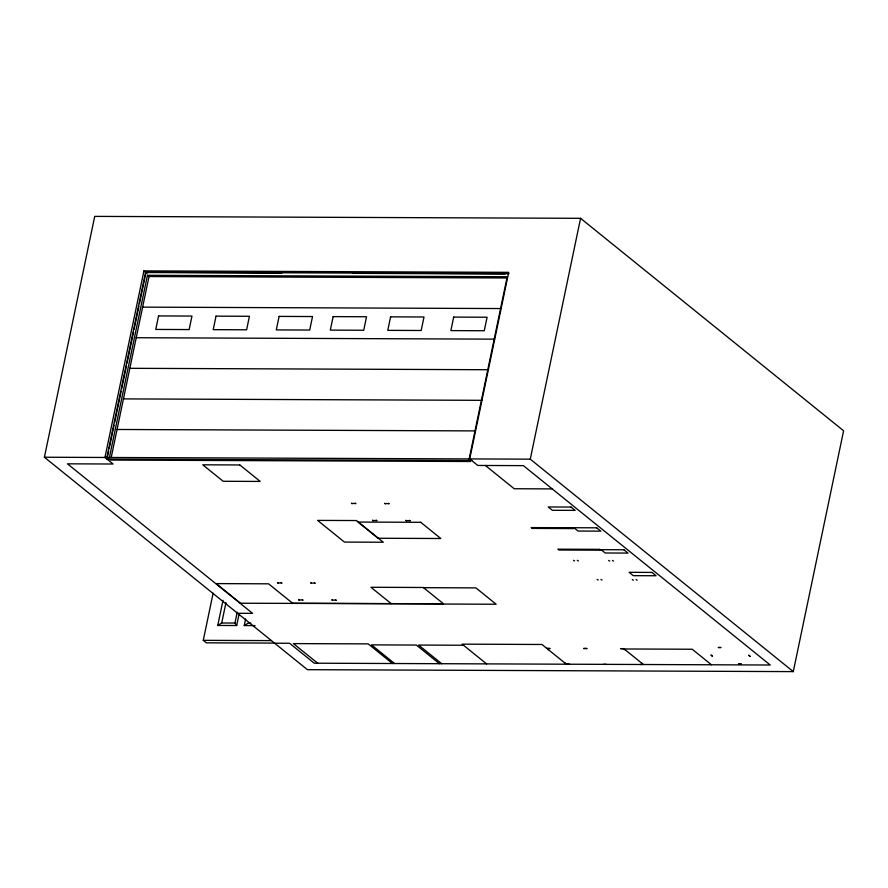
<?xml version="1.0" encoding="UTF-8"?>
<svg xmlns="http://www.w3.org/2000/svg" width="888" height="888" viewBox="0 0 888 888"><rect width="100%" height="100%" fill="white"/><g stroke="black" fill="none" stroke-linecap="round" stroke-linejoin="round"><path stroke-width="1.33" d="M44.4 457.231L94.716 216.383L580.574 218.315L843.6 430.769L793.284 671.617L307.426 669.685L44.4 457.231L530.269 459.163L793.284 671.617M274.636 643.212L289.599 643.267L314.285 663.203L770.229 665.012L523.398 465.634L477.811 465.456L469.708 458.918L508.691 272.339L143.934 270.884L104.951 457.464L113.053 464.013L67.455 463.825L252.581 613.364L237.618 613.297M106.904 457.464L145.599 272.239L508.968 273.682M107.259 457.753L108.669 450.993M109.235 448.285L114.041 425.308M114.608 422.599L121.101 391.497M121.667 388.8L126.462 365.812M127.028 363.114L133.533 332.012M134.099 329.304L138.894 306.327M139.46 303.618L145.954 272.527L281.873 273.06M109.402 457.475L147.464 275.302L507.226 276.734L469.164 458.907M111.222 457.409L149.006 276.545L147.464 275.302M274.503 643.101L206.36 642.834L203.274 640.337L213.12 593.184M239.172 613.619L236.685 625.529L217.749 625.463L223.01 600.299M217.749 625.463L221.711 622.999L225.941 602.73M236.685 625.529L234.954 623.054L237.218 612.243M255.067 625.607L244.256 625.563L245.632 618.947M530.269 459.163L580.574 218.315M244.256 625.563L248.207 623.099L250.86 623.11M352.603 273.338L505.172 273.948M149.006 276.545L507.381 277.977M142.613 307.137L500.987 308.558M136.219 337.729L494.605 339.149M129.837 368.309L488.211 369.73M123.443 398.901L481.818 400.322M117.05 429.481L475.435 430.913M106.627 458.819L109.124 458.83L110.667 460.073L470.429 461.505L468.886 460.25L471.384 460.262M106.982 459.107L471.739 460.55M552.203 488.9L514.208 488.744L485.403 465.49M351.759 503.474L355.555 503.485M385.004 503.607L388.8 503.618M372.838 520.501L376.634 520.523M406.082 520.634L409.879 520.646M277.789 582.939L281.596 582.95M311.033 583.072L314.84 583.083M423.543 587.678L475.901 587.889L496.148 604.24L443.789 604.04L423.299 587.49L370.94 587.279L391.186 603.629M298.879 599.966L302.675 599.977M332.123 600.099L335.919 600.11M292.618 603.241L443.545 603.84M221.711 622.999L234.954 623.054M203.274 640.337L271.428 640.614M463.503 645.243L418.625 645.065L441.702 663.713M546.731 648.34L550.105 648.518L547.33 648.506L548.34 649.639M624.153 648.973L692.218 649.239L711.455 664.779M625.352 649.938L623.554 648.806L620.579 648.64L623.753 648.651L643.389 664.513M564.768 662.914L566.566 664.046L569.552 664.224M641.791 663.214L642.79 664.346L640.215 664.502M143.934 270.884L146.964 273.338M606.471 664.368L603.296 664.357M566.366 664.202L541.946 644.477L462.16 644.155L486.58 663.891M443.09 603.84L240.504 603.23L216.206 583.605L268.565 583.816L292.862 603.44M439.427 663.702L416.35 645.054L371.473 644.877L394.55 663.525M392.496 663.514L368.198 643.889L293.406 643.6L317.704 663.214M373.193 520.69A2.753 1.388 -89.8 0 1 372.527 520.146M376.989 520.701A2.753 1.388 -89.8 0 1 376.323 520.168M385.348 503.785A2.753 1.388 -89.8 0 1 384.682 503.252M389.155 503.807A2.753 1.388 -89.8 0 1 388.489 503.263M406.438 520.823A2.753 1.388 -89.8 0 1 405.772 520.279M410.234 520.834A2.753 1.388 -89.8 0 1 409.568 520.29M352.103 503.651A2.753 1.388 -89.8 0 1 351.437 503.119M355.91 503.674A2.753 1.388 -89.8 0 1 355.244 503.13M311.388 583.25A2.753 1.388 -89.8 0 1 310.722 582.717M315.185 583.261A2.753 1.388 -89.8 0 1 314.519 582.728M332.467 600.277A2.753 1.388 -89.8 0 1 331.801 599.744M336.274 600.299A2.753 1.388 -89.8 0 1 335.609 599.755M299.223 600.144A2.753 1.388 -89.8 0 1 298.557 599.611M303.03 600.166A2.753 1.388 -89.8 0 1 302.364 599.622M278.144 583.116A2.753 1.388 -89.8 0 1 277.478 582.584M281.94 583.127A2.753 1.388 -89.8 0 1 281.274 582.595M637.218 580.153A8.802 4.451 -89.8 0 1 636.097 579.564M613.564 561.05A8.802 4.451 -89.8 0 1 612.443 560.461M602.075 580.008A8.802 4.451 -89.8 0 1 600.954 579.431M598.268 579.997A8.802 4.451 -89.8 0 1 597.147 579.409M578.421 560.905A8.802 4.451 -89.8 0 1 577.3 560.317M574.614 560.894A8.802 4.451 -89.8 0 1 573.493 560.306M609.767 561.027A8.802 4.451 -89.8 0 1 608.646 560.45M633.422 580.142A8.802 4.451 -89.8 0 1 632.3 579.553M158.564 315.928L155.744 329.437L189.155 329.57L191.975 316.061L158.564 315.928M216.028 316.15L213.198 329.659L246.62 329.792L249.439 316.283L216.028 316.15M279.11 316.406L276.29 329.914L309.701 330.047L312.521 316.539L279.11 316.406M333.133 316.616L330.314 330.125L363.725 330.258L366.544 316.75L333.133 316.616M390.598 316.85L387.779 330.358L421.19 330.491L424.009 316.983L390.598 316.85M453.679 317.094L450.86 330.602L484.271 330.736L487.09 317.227L453.679 317.094M239.827 464.957L202.775 464.813L223.166 481.285L260.217 481.429L239.827 464.957M571.017 507.059L548.218 506.97L552.336 510.289L575.135 510.378L571.017 507.059M356.454 520.546L317.604 520.401L344.444 542.08L383.294 542.235L356.454 520.546M420.734 522.299L358.031 522.055L378.088 538.261L440.792 538.505L420.734 522.299M572.949 527.75L531.157 527.594L532.19 528.416L573.981 528.582L572.949 527.75M596.714 527.816L573.926 527.727L578.033 531.046L600.832 531.146L596.714 527.816M599.689 549.35L557.897 549.184L558.929 550.016L600.721 550.183L599.689 549.35M623.887 549.761L601.087 549.672L605.194 552.991L627.994 553.08L623.887 549.761M651.936 572.416L629.137 572.327L633.255 575.657L656.043 575.746L651.936 572.416M720.756 647.519L718.381 647.507L720.756 647.519M586.835 648.506L583.649 648.484L586.835 648.506M711.122 655.133L712.409 656.177L711.122 655.133M748.762 655.277L750.049 656.321L748.762 655.277M741.091 663.935L738.716 663.935L741.091 663.935"/></g></svg>
